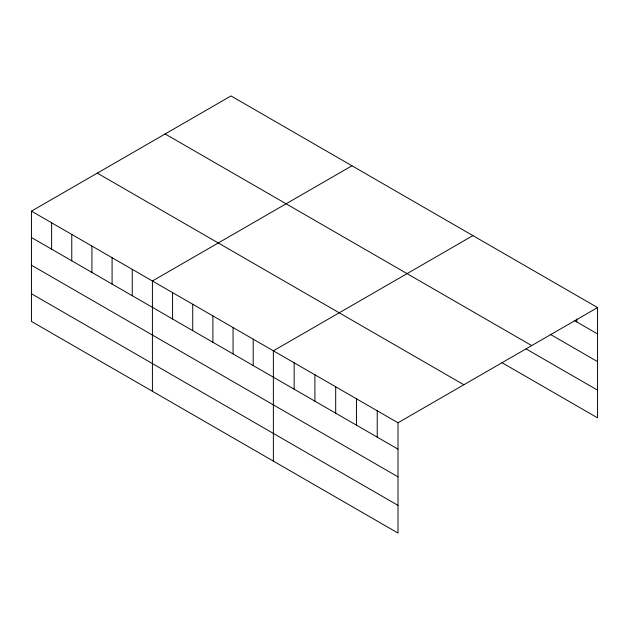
<?xml version="1.0" encoding="UTF-8"?>
<svg xmlns="http://www.w3.org/2000/svg" width="629" height="629" viewBox="0 0 629 629"><rect width="100%" height="100%" fill="white"/><g stroke="black" fill="none" stroke-linecap="round" stroke-linejoin="round"><path stroke-width="0.94" d="M31.45 211.147L398 422.774L398 533.062L31.45 321.435L31.45 211.147L231 95.938L597.55 307.565L597.55 417.853L502.005 362.689M351.965 165.773L152.415 280.982L152.415 391.269M472.922 235.616L273.371 350.825L273.371 461.104M398 422.774L597.55 307.565M574.285 320.507L597.55 333.936M550.194 334.29L597.55 361.628M165.152 133.961L531.702 345.588M526.096 348.906L597.55 390.161M97.298 173.132L463.848 384.759M31.45 237.518L398 449.145M31.45 265.21L398 476.837M31.45 293.743L398 505.37M576.777 319.013L576.777 321.946M377.227 410.784L377.227 437.155M356.454 398.794L356.454 425.165M335.689 386.796L335.689 413.174M314.917 374.805L314.917 401.176M294.144 362.815L294.144 389.186M253.212 339.18L253.212 365.559M233.052 327.544L233.052 353.915M212.893 315.907L212.893 342.278M192.733 304.263L192.733 330.634M172.574 292.627L172.574 318.997M132.255 269.346L132.255 295.716M112.088 257.709L112.088 284.08M91.928 246.065L91.928 272.443M71.769 234.428L71.769 260.799M51.609 222.792L51.609 249.163"/></g></svg>
